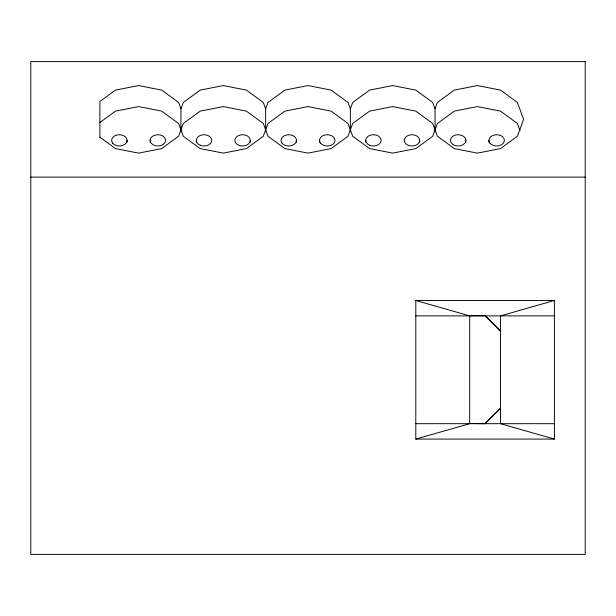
<?xml version="1.0" encoding="UTF-8"?>
<svg xmlns="http://www.w3.org/2000/svg" width="616" height="616" viewBox="0 0 616 616"><rect width="100%" height="100%" fill="white"/><g stroke="black" fill="none" stroke-linecap="round" stroke-linejoin="round"><path stroke-width="0.92" d="M180.95 131.762L180.95 108.847L183.291 102.464L200.2 90.098L223.3 85.578L246.4 90.098L263.309 102.464L265.65 108.847L265.65 131.762M265.65 108.847L267.991 102.464L284.9 90.098L308 85.578L331.1 90.098L348.009 102.464L350.35 108.847L350.35 131.762M350.35 108.847L352.691 102.464L369.6 90.098L392.7 85.578L415.8 90.098L432.709 102.464L435.05 108.847L435.05 131.762M435.05 108.847L437.391 102.464L454.3 90.098L477.4 85.578L500.5 90.098L517.409 102.464L523.6 119.35L517.409 136.236L500.5 148.602L477.4 153.122L454.3 148.602L437.391 136.236L432.709 123.477L415.8 111.119L392.7 106.591L369.6 111.119L352.691 123.477L348.009 136.236L331.1 148.602L308 153.122L284.9 148.602L267.991 136.236L263.309 123.477L246.4 111.119L223.3 106.591L200.2 111.119L183.291 123.477L178.609 136.236L161.7 148.602L138.6 153.122L115.5 148.602L99.892 137.191M485.1 423.5L500.5 408.285L485.1 423.685L469.7 423.5M99.892 122.53L115.5 111.119L138.6 106.591L161.7 111.119L178.609 123.477L183.291 136.236L200.2 148.602L223.3 153.122L246.4 148.602L263.309 136.236L267.991 123.477L284.9 111.119L308 106.591L331.1 111.119L348.009 123.477L352.691 136.236L369.6 148.602L392.7 153.122L415.8 148.602L432.709 136.236L437.391 123.477L454.3 111.119L477.4 106.591L500.5 111.119L517.409 123.477L520.019 130.592M554.4 300.485L500.5 315.885L500.5 423.685L554.4 439.085L554.4 300.485L415.8 300.485L415.8 439.085L554.4 439.085M415.8 439.085L469.7 423.685L469.7 315.7L485.1 315.7L500.5 331.1M30.8 177.1L585.2 177.1M415.8 315.885L554.4 315.885M415.8 423.685L554.4 423.685M415.8 300.485L469.7 315.885M500.5 331.285L485.1 315.7M180.95 108.847L178.609 102.464L161.7 90.098L138.6 85.578L115.5 90.098L99.892 101.509L99.892 137.545M488.95 140.363L488.95 142.273M465.85 140.363A7.7 5.629 0 0 1 454.3 145.237A7.7 5.629 0 0 1 454.3 135.489A7.7 5.629 0 0 1 465.85 140.363L465.85 142.273M419.65 140.363A7.7 5.629 0 0 1 408.1 145.237A7.7 5.629 0 0 1 408.1 135.489A7.7 5.629 0 0 1 419.65 140.363L419.65 142.273M365.75 140.363L365.75 142.273M319.55 140.363L319.55 142.273M296.45 140.363L296.45 142.273M250.25 140.363A7.7 5.629 0 0 1 238.7 145.237A7.7 5.629 0 0 1 238.7 135.489A7.7 5.629 0 0 1 250.25 140.363L250.25 142.273M196.35 140.363L196.35 142.273M150.15 140.363L150.15 142.273M127.05 140.363L127.05 142.273M585.2 61.6L30.8 61.6L30.8 554.4L585.2 554.4L585.2 61.6M369.6 145.237A7.7 5.629 0 0 0 381.15 140.363A7.7 5.629 0 0 0 369.6 135.489A7.7 5.629 0 0 0 369.6 145.237M320.582 143.181A7.7 5.629 0 0 0 333.918 143.181A7.7 5.629 0 0 0 327.25 134.735A7.7 5.629 0 0 0 320.582 143.181M200.2 145.237A7.7 5.629 0 0 0 211.75 140.363A7.7 5.629 0 0 0 200.2 135.489A7.7 5.629 0 0 0 200.2 145.237M151.182 143.181A7.7 5.629 0 0 0 164.518 143.181A7.7 5.629 0 0 0 157.85 134.735A7.7 5.629 0 0 0 151.182 143.181M112.682 143.181A7.7 5.629 0 0 0 126.018 143.181A7.7 5.629 0 0 0 119.35 134.735A7.7 5.629 0 0 0 112.682 143.181M282.082 143.181A7.7 5.629 0 0 0 295.418 143.181A7.7 5.629 0 0 0 288.75 134.735A7.7 5.629 0 0 0 282.082 143.181M489.982 143.181A7.7 5.629 0 0 0 503.318 143.181A7.7 5.629 0 0 0 496.65 134.735A7.7 5.629 0 0 0 489.982 143.181"/></g></svg>
